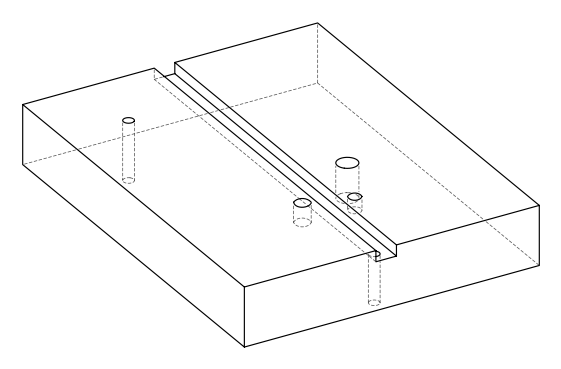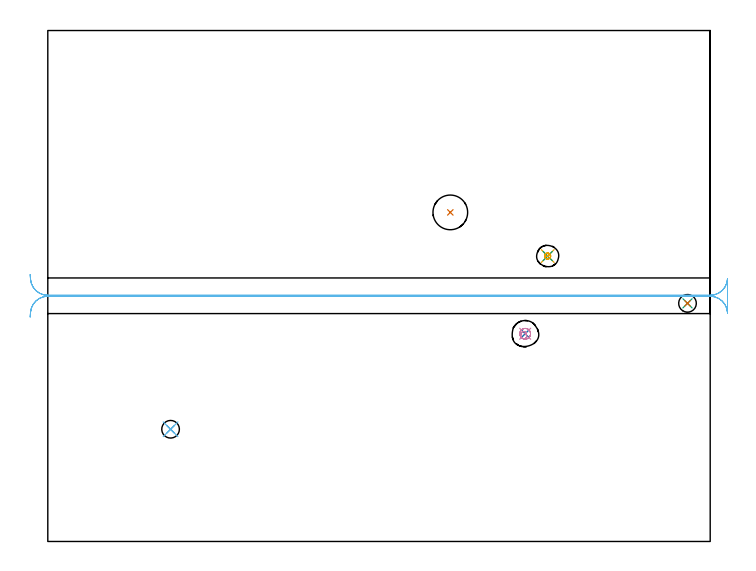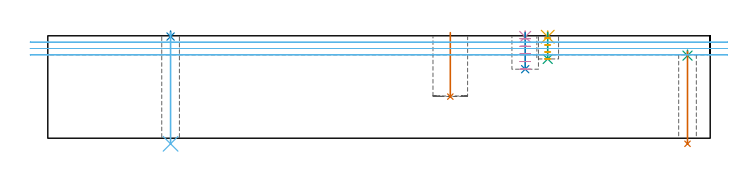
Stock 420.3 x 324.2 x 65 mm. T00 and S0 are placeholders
(PLAN: 12 operations, 5 tool changes, 7.6 min)
(1 INDEXABLE_INSERT_DRILL_BLIND_HOLE_FROM_SOLID | STEP1POCKET | NXT0302_015 | 0.16 min | 14557 mm3)
(2 SPOT_DRILL | STEP1HOLE | NXT0321_9005460120000 | 0.03 min | 1 mm3)
(3 SPOT_DRILL_1 | STEP1HOLE_1 | NXT0321_9005460120000 | 0.03 min | 1263 mm3)
(4 SPOT_DRILL_2 | STEP1POCKET_1 | NXT0321_9005460120000 | 0.03 min | 4 mm3)
(5 SPOT_DRILL_3 | STEP1POCKET_2 | NXT0321_9005460120000 | 0.03 min | 2 mm3)
(6 DRILL_THROUGH_HOLE_INTO_CENTER | STEP1HOLE | NXT0301_083 | 0.28 min | 6377 mm3)
(7 DRILL_THROUGH_HOLE_INTO_CENTER_1 | STEP1HOLE_1 | NXT0301_083 | 0.24 min | 5268 mm3)
(8 DRILL_BLIND_HOLE_INTO_CENTER | STEP1POCKET_1 | NXT0301_128 | 0.09 min | 2263 mm3)
(9 DRILL_BLIND_HOLE_INTO_CENTER_1 | STEP1POCKET_2 | NXT0301_128 | 0.07 min | 1533 mm3)
(10 MILL_ROUGH_BLIND_HOLE_CONTOUR | STEP1POCKET_1 | NXT0201_013 | Spiral | 0.72 min | 2425 mm3)
(11 MILL_ROUGH_BLIND_HOLE_CONTOUR_1 | STEP1POCKET_2 | NXT0201_013 | Spiral | 0.31 min | 661 mm3)
(12 MILL_RECTANGULAR_SLOT | SLOT_RECTANGULAR | UGT0201_105 | Follow Part, ap 5.5, ae 75% | 5.65 min | 113600 mm3)
(TOOL NXT0302_015 | Index. Insert Drill 22mm [880-D2200L25-03] | D22 PA176 FL66 Z2)
(TOOL NXT0321_9005460120000 | NC Spot Drill, 142deg, 12mm, Carbide, Uncoated | D12 PA142 FL30 Z2)
(TOOL NXT0301_083 | Carbide Drill 11.2mm [860.1-1120-056A1-MM 2214] | D11.2 PA140 FL72 Z2)
(TOOL NXT0301_128 | Carbide Drill 12mm [861.1-1200-036A1-GP GC34] | D12 PA150 FL37.4 Z2)
(TOOL NXT0201_013 | ENDMILL 10mm | D10 FL30 Z4)
(TOOL UGT0201_105 | End Mill 22 mm | D22 FL25 Z2)
(OP 1 INDEXABLE_INSERT_DRILL_BLIND_HOLE_FROM_SOLID)
G17 G21 G94 G90
T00 M6
G54
G17 G0 G90 X255.4 Y208.8 S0 M3
G43 Z75. H1
G94 G81 G98 Z26.4 F250. R67.
G80
M5
M2
(OP 2 SPOT_DRILL)
G17 G21 G94 G90
T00 M6
G54
G17 G0 G90 X77.9 Y71.2 S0 M3
G43 Z75. H0
G94 G81 G98 Z64.509 F250. R68.
G80
M5
M2
(OP 3 SPOT_DRILL_1)
G17 G21 G94 G90
T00 M6
G54
G17 G0 G90 X405.9 Y151.1 S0 M3
G43 Z75. H0
G94 G81 G98 Z52.409 F250. R55.9
G80
M5
M2
(OP 4 SPOT_DRILL_2)
G17 G21 G94 G90
T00 M6
G54
G17 G0 G90 X302.9 Y131.8 S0 M3
G43 Z75. H0
G94 G81 G98 Z64.277 F250. R68.
G80
M5
M2
(OP 5 SPOT_DRILL_3)
G17 G21 G94 G90
T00 M6
G54
G17 G0 G90 X317.2 Y181.1 S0 M3
G43 Z75. H0
G94 G81 G98 Z64.406 F250. R68.
G80
M5
M2
(OP 6 DRILL_THROUGH_HOLE_INTO_CENTER)
G17 G21 G94 G90
T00 M6
G54
G17 G0 G90 X77.9 Y71.2 S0 M3
G43 Z75. H1
G94 G73 G98 Z-3.538 F250. Q9.791 R67.
G80
M5
M2
(OP 7 DRILL_THROUGH_HOLE_INTO_CENTER_1)
G17 G21 G94 G90
T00 M6
G54
G17 G0 G90 X405.9 Y151.1 S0 M3
G43 Z75. H1
G94 G73 G98 Z-3.538 F250. Q9.406 R54.9
G80
M5
M2
(OP 8 DRILL_BLIND_HOLE_INTO_CENTER)
G17 G21 G94 G90
T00 M6
G54
G17 G0 G90 X302.9 Y131.8 S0 M3
G43 Z75. H1
G94 G81 G98 Z43.8 F250. R67.
G80
M5
M2
(OP 9 DRILL_BLIND_HOLE_INTO_CENTER_1)
G17 G21 G94 G90
T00 M6
G54
G17 G0 G90 X317.2 Y181.1 S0 M3
G43 Z75. H1
G94 G81 G98 Z50.3 F250. R67.
G80
M5
M2
(OP 10 MILL_ROUGH_BLIND_HOLE_CONTOUR)
G17 G21 G94 G90
T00 M6
G54
G17 G0 G90 X302.9 Y131.8 S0 M3
G43 Z75. H0
Z63.16
G94 G3 X303.34 Y132.601 R0.522 F250.
X301.989 Y133.235 R1.391
X300.041 Y131.269 R2.25
X301.452 Y128.724 R2.488
X305.976 Y130.352 R3.4
X301.452 Y128.724 R-3.4
X303.714 Y129.538 R1.7
X302.9 Y131.8 R1.7
G0 Z58.32
G3 X303.34 Y132.601 R0.522
X301.989 Y133.235 R1.391
X300.041 Y131.269 R2.25
X301.452 Y128.724 R2.488
X305.976 Y130.352 R3.4
X301.452 Y128.724 R-3.4
X303.714 Y129.538 R1.7
X302.9 Y131.8 R1.7
G0 Z53.48
G3 X303.34 Y132.601 R0.522
X301.989 Y133.235 R1.391
X300.041 Y131.269 R2.25
X301.452 Y128.724 R2.488
X305.976 Y130.352 R3.4
X301.452 Y128.724 R-3.4
X303.714 Y129.538 R1.7
X302.9 Y131.8 R1.7
G0 Z48.64
G3 X303.34 Y132.601 R0.522
X301.989 Y133.235 R1.391
X300.041 Y131.269 R2.25
X301.452 Y128.724 R2.488
X305.976 Y130.352 R3.4
X301.452 Y128.724 R-3.4
X303.714 Y129.538 R1.7
X302.9 Y131.8 R1.7
G0 Z43.8
G3 X303.34 Y132.601 R0.522
X301.989 Y133.235 R1.391
X300.041 Y131.269 R2.25
X301.452 Y128.724 R2.488
X305.976 Y130.352 R3.4
X301.452 Y128.724 R-3.4
X303.714 Y129.538 R1.7
X302.9 Y131.8 R1.7
G0 Z75.
M5
M2
(OP 11 MILL_ROUGH_BLIND_HOLE_CONTOUR_1)
G17 G21 G94 G90
T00 M6
G54
G17 G0 G90 X317.2 Y181.1 S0 M3
G43 Z75. H0
Z63.575
G94 G3 X317.739 Y182.461 R0.787 F250.
X315.815 Y182.401 R1.361
X315.899 Y179.715 R1.9
X315.815 Y182.401 R-1.9
X315.857 Y181.058 R0.95
X317.2 Y181.1 R0.95
G0 Z59.15
G3 X317.739 Y182.461 R0.787
X315.815 Y182.401 R1.361
X315.899 Y179.715 R1.9
X315.815 Y182.401 R-1.9
X315.857 Y181.058 R0.95
X317.2 Y181.1 R0.95
G0 Z54.725
G3 X317.739 Y182.461 R0.787
X315.815 Y182.401 R1.361
X315.899 Y179.715 R1.9
X315.815 Y182.401 R-1.9
X315.857 Y181.058 R0.95
X317.2 Y181.1 R0.95
G0 Z50.3
G3 X317.739 Y182.461 R0.787
X315.815 Y182.401 R1.361
X315.899 Y179.715 R1.9
X315.815 Y182.401 R-1.9
X315.857 Y181.058 R0.95
X317.2 Y181.1 R0.95
G0 Z75.
M5
M2
(OP 12 MILL_RECTANGULAR_SLOT)
G17 G21 G94 G90
T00 M6
G54
G17 G0 G90 X-11.191 Y142.42 S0 M3
G43 Z75. H0
Z60.967
G94 G1 X-10.97 Y145.412 F250.
G2 X0. Y155.6 R11. F500.
G1 X420.3
G2 X431.29 Y145.069 R11.
G1 X431.3
Y166.731
X431.29
G2 X420.3 Y156.2 R11.
G1 X0.
G2 X-10.97 Y166.388 R11.
G1 X-11.191 Y169.38 F250.
G0 Y142.42 Z56.933
G1 X-10.97 Y145.412
G2 X0. Y155.6 R11. F500.
G1 X420.3
G2 X431.29 Y145.069 R11.
G1 X431.3
Y166.731
X431.29
G2 X420.3 Y156.2 R11.
G1 X0.
G2 X-10.97 Y166.388 R11.
G1 X-11.191 Y169.38 F250.
G0 Y142.42 Z52.9
G1 X-10.97 Y145.412
G2 X0. Y155.6 R11. F500.
G1 X420.3
G2 X431.29 Y145.069 R11.
G1 X431.3
Y166.731
X431.29
G2 X420.3 Y156.2 R11.
G1 X0.
G2 X-10.97 Y166.388 R11.
G1 X-11.191 Y169.38 F250.
G0 Z75.
M5
M2
